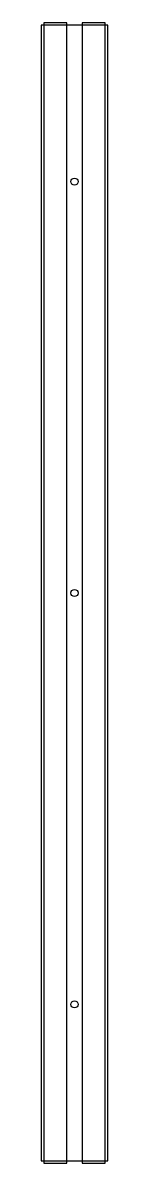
# Model space of a CAD drawing. Extents: x 0 to 81, y -3 to 1383.
import ezdxf

# ---------------------------------------------------------------- set-up
doc = ezdxf.new("R2010")
doc.units = 0
doc.layers.get('0').update_dxf_attribs({"linetype": 'CONTINUOUS'})

msp = doc.modelspace()

# ---------------------------------------------------------------- linework, layer by layer
for points in [[(0, 0), (81, 0), (81, 1380), (0, 1380)], [(3.25, -3), (31.25, -3), (31.25, 1383), (3.25, 1383)], [(49.75, -3), (77.75, -3), (77.75, 1383), (49.75, 1383)]]:
    msp.add_lwpolyline(points, close=True)
for centre in [(40.5, 1190), (40.5, 690), (40.5, 190)]:
    msp.add_circle(centre, 4.3)

doc.saveas('drawing.dxf')
